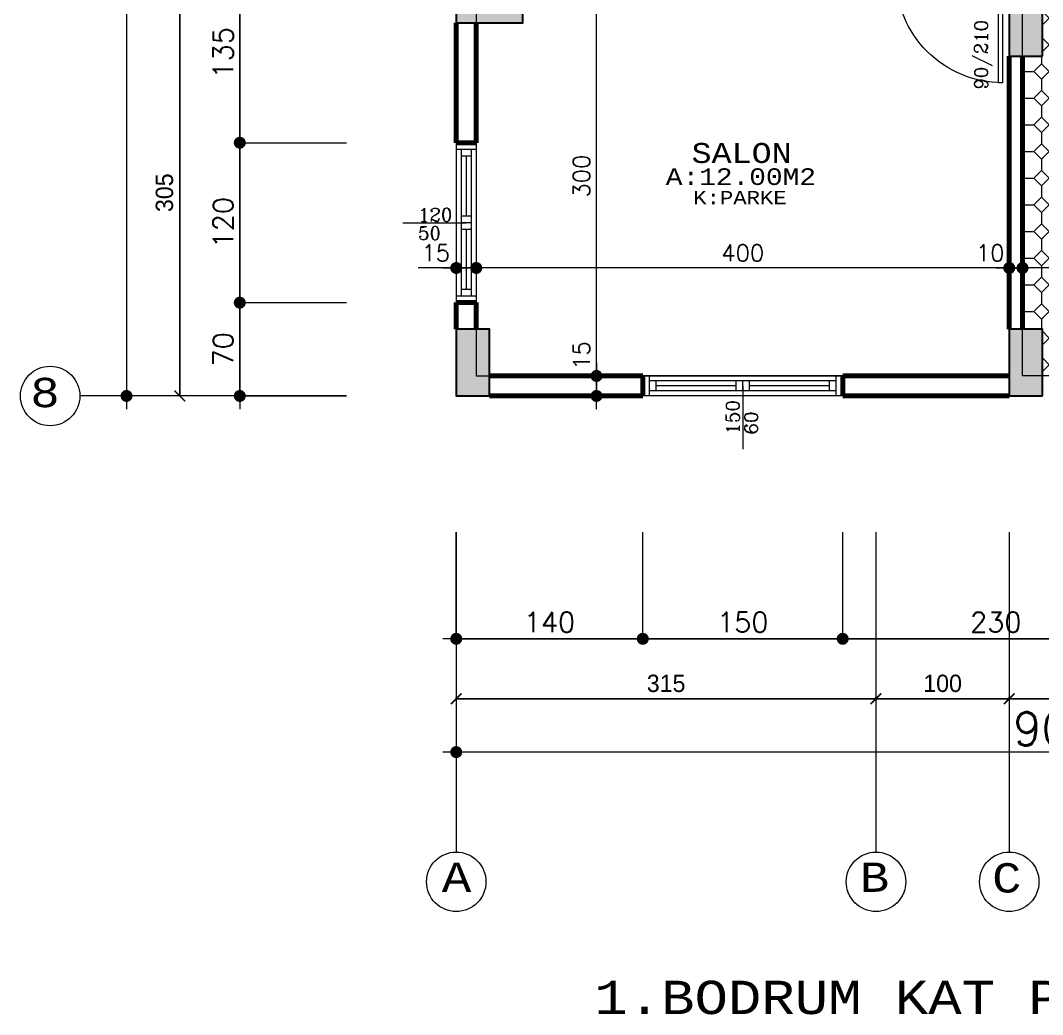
# Model space of a CAD drawing. Header units: millimetres. Extents: x 35860 to 71103, y -11298 to -8385.
# Drawn here: x 42839 to 43606, y -11088 to -10342 of the extents above; entities that cross this region are included whole.
import ezdxf
from ezdxf.enums import TextEntityAlignment as Align

# ---------------------------------------------------------------- set-up
doc = ezdxf.new("R2010")
doc.units = ezdxf.units.MM
doc.header["$MEASUREMENT"] = 0
doc.layers.get('0').update_dxf_attribs({"lineweight": 15})
doc.layers.get('Defpoints').update_dxf_attribs({"lineweight": 20})
for name, color, linetype, lineweight in [('02', 2, 'Continuous', 20), ('03_Yazı', 1, 'Continuous', 30), ('07', 3, 'Continuous', 70), ('Aks&Tefriş', 5, 'Continuous', 20), ('Kolon', 6, 'Continuous', 30), ('Ölçü', 140, 'Continuous', 20)]:
    doc.layers.add(name, color=color, linetype=linetype, lineweight=lineweight)
doc.layers.add('Lay_X', color=45, linetype='Continuous', lineweight=13, plot=False)
doc.styles.add('0', font='txt.shx')
doc.styles.add('C', font='')
doc.styles.add('ROMANC', font='romanc', dxfattribs={"height": 0.11})
doc.styles.get('C').set_extended_font_data('Courier New Tur')
doc.dimstyles.new('2', dxfattribs={"dimtxt": 12.5, "dimasz": 1, "dimexe": 0, "dimexo": 0, "dimgap": 5, "dimtad": 1, "dimdec": 0, "dimlfac": -1, "dimzin": 12, "dimdsep": 46, "dimtxsty": '0', "dimblk": 'DOT', "dimcen": 2.5, "dimse1": 1, "dimse2": 1, "dimclrd": 256, "dimclrt": 1, "dimadec": 0, "dimazin": 0, "dimtfac": 1, "dimtdec": 0, "dimtmove": 0, "dimatfit": 0, "dimldrblk": 'DOT', "dimfxl": 1, "dimtolj": 1, "dimtzin": 0, "dimlwd": -1, "dimarcsym": 0})
doc.dimstyles.new('5', dxfattribs={"dimtxt": 25, "dimasz": 1, "dimexe": 0, "dimexo": 0, "dimgap": 5, "dimtad": 1, "dimdec": 0, "dimlfac": -1, "dimzin": 12, "dimdsep": 46, "dimtxsty": '0', "dimblk": 'DOT', "dimcen": 2.5, "dimse1": 1, "dimse2": 1, "dimclrd": 256, "dimclrt": 1, "dimadec": 8, "dimazin": 0, "dimtfac": 1, "dimtdec": 0, "dimtmove": 0, "dimatfit": 0, "dimldrblk": 'DOT', "dimfxl": 1, "dimtolj": 1, "dimtzin": 0, "dimlwd": -1, "dimarcsym": 0})
doc.dimstyles.new('_VI80I', dxfattribs={"dimtxt": 15, "dimasz": 1, "dimexe": 0, "dimexo": 100, "dimgap": 5, "dimtad": 1, "dimdec": 0, "dimlfac": -1, "dimzin": 12, "dimdsep": 46, "dimtxsty": '0', "dimblk1": 'DOT80_2', "dimblk2": 'DOT80_1', "dimsah": 1, "dimcen": 2.5, "dimse1": 1, "dimse2": 1, "dimclrd": 256, "dimclrt": 1, "dimadec": 8, "dimazin": 0, "dimtfac": 1, "dimtdec": 0, "dimtmove": 0, "dimatfit": 0, "dimldrblk": 'DOT', "dimfxl": 1, "dimtolj": 1, "dimtzin": 0, "dimlwd": -1, "dimarcsym": 0})
doc.dimstyles.new('STANDART', dxfattribs={"dimtxt": 13, "dimasz": 8, "dimexe": 1.25, "dimexo": 0.625, "dimgap": 5, "dimtad": 1, "dimdec": 0, "dimrnd": 5, "dimzin": 1, "dimdsep": 46, "dimtxsty": 'Standard', "dimblk1": 'ARCHTICK', "dimblk2": 'ARCHTICK', "dimsah": 1, "dimcen": 2.5, "dimclrd": 256, "dimclre": 256, "dimclrt": 1, "dimadec": 0, "dimazin": 0, "dimtfac": 1, "dimtdec": 0, "dimtofl": 0, "dimtmove": 1, "dimatfit": 0, "dimldrblk": 'ARCHTICK', "dimfxl": 1, "dimtolj": 1, "dimtzin": 0, "dimarcsym": 0})

# ---------------------------------------------------------------- blocks, each defined once
blk = doc.blocks.new('DOT')
at = {"color": 0}
blk.add_line((-10, 0), (10, 0), dxfattribs=at)
at = {"color": 0, "const_width": 4.5}
blk.add_lwpolyline([(-2.25, 0, 1), (2.25, 0, 1)], format="xyb", close=True, dxfattribs=at)
blk = doc.blocks.new('*D704')
at = {"layer": 'Aks&Tefriş', "transparency": 16777216}
blk.add_line((44064.76, -10890.64), (43166.76, -10890.64), dxfattribs=at)
at = {"layer": 'Defpoints', "color": 0, "transparency": 16777216}
for p in [(43165.76, -10890.64), (43165.76, -10890.64), (44065.76, -10890.64)]:
    blk.add_point(p, dxfattribs=at)
at = {"layer": 'Aks&Tefriş', "transparency": 16777216, "rotation": 180}
blk.add_blockref('DOT', (43165.76, -10890.64), dxfattribs=at)
at = {"layer": 'Aks&Tefriş', "transparency": 16777216}
blk.add_blockref('DOT', (44065.76, -10890.64), dxfattribs=at)
at = {"layer": 'Aks&Tefriş', "color": 1, "transparency": 16777216, "insert": (43615.76, -10873.14), "char_height": 25, "attachment_point": 5, "style": '0'}
blk.add_mtext('\\A1;900', dxfattribs=at)
blk = doc.blocks.new('_ARCHTICK')
at = {"color": 0, "linetype": 'ByBlock', "const_width": 0.15}
blk.add_lwpolyline([(-0.5, -0.5), (0.5, 0.5)], dxfattribs=at)
blk = doc.blocks.new('*D707')
at = {"layer": 'Aks&Tefriş', "lineweight": -2, "transparency": 16777216}
for p, q in [((43580.76, -10850.01), (43580.76, -10849.39)), ((43800.76, -10850.64), (43580.76, -10850.64))]:
    blk.add_line(p, q, dxfattribs=at)
at = {"layer": 'Defpoints', "color": 0, "transparency": 16777216}
for p in [(43580.76, -10850.64), (43580.76, -10850.64), (43800.76, -10850.64)]:
    blk.add_point(p, dxfattribs=at)
at = {"layer": 'Aks&Tefriş', "lineweight": -2, "transparency": 16777216, "xscale": 8, "yscale": 8, "zscale": 8, "rotation": 180}
blk.add_blockref('_ARCHTICK', (43580.76, -10850.64), dxfattribs=at)
at = {"layer": 'Aks&Tefriş', "lineweight": -2, "transparency": 16777216, "xscale": 8, "yscale": 8, "zscale": 8}
blk.add_blockref('_ARCHTICK', (43800.76, -10850.64), dxfattribs=at)
at = {"layer": 'Aks&Tefriş', "color": 1, "transparency": 16777216, "insert": (43690.76, -10839.14), "char_height": 13, "attachment_point": 5}
blk.add_mtext('\\A1;220', dxfattribs=at)
blk = doc.blocks.new('*D708')
at = {"layer": 'Aks&Tefriş', "lineweight": -2, "transparency": 16777216}
for p, q in [((43480.76, -10850.01), (43480.76, -10849.39)), ((43580.76, -10850.64), (43480.76, -10850.64))]:
    blk.add_line(p, q, dxfattribs=at)
at = {"layer": 'Defpoints', "color": 0, "transparency": 16777216}
for p in [(43480.76, -10850.64), (43480.76, -10850.64), (43580.76, -10850.64)]:
    blk.add_point(p, dxfattribs=at)
at = {"layer": 'Aks&Tefriş', "lineweight": -2, "transparency": 16777216, "xscale": 8, "yscale": 8, "zscale": 8, "rotation": 180}
blk.add_blockref('_ARCHTICK', (43480.76, -10850.64), dxfattribs=at)
at = {"layer": 'Aks&Tefriş', "lineweight": -2, "transparency": 16777216, "xscale": 8, "yscale": 8, "zscale": 8}
blk.add_blockref('_ARCHTICK', (43580.76, -10850.64), dxfattribs=at)
at = {"layer": 'Aks&Tefriş', "color": 1, "transparency": 16777216, "insert": (43530.76, -10839.14), "char_height": 13, "attachment_point": 5}
blk.add_mtext('\\A1;100', dxfattribs=at)
blk = doc.blocks.new('*D709')
at = {"layer": 'Aks&Tefriş', "lineweight": -2, "transparency": 16777216}
for p, q in [((43165.76, -10850.01), (43165.76, -10849.39)), ((43480.76, -10850.64), (43165.76, -10850.64))]:
    blk.add_line(p, q, dxfattribs=at)
at = {"layer": 'Defpoints', "color": 0, "transparency": 16777216}
for p in [(43165.76, -10850.64), (43165.76, -10850.64), (43480.76, -10850.64)]:
    blk.add_point(p, dxfattribs=at)
at = {"layer": 'Aks&Tefriş', "lineweight": -2, "transparency": 16777216, "xscale": 8, "yscale": 8, "zscale": 8, "rotation": 180}
blk.add_blockref('_ARCHTICK', (43165.76, -10850.64), dxfattribs=at)
at = {"layer": 'Aks&Tefriş', "lineweight": -2, "transparency": 16777216, "xscale": 8, "yscale": 8, "zscale": 8}
blk.add_blockref('_ARCHTICK', (43480.76, -10850.64), dxfattribs=at)
at = {"layer": 'Aks&Tefriş', "color": 1, "transparency": 16777216, "insert": (43323.26, -10839.14), "char_height": 13, "attachment_point": 5}
blk.add_mtext('\\A1;315', dxfattribs=at)
blk = doc.blocks.new('*D716')
at = {"layer": 'Aks&Tefriş', "transparency": 16777216}
blk.add_line((42918.32, -9334.42), (42918.32, -10622.42), dxfattribs=at)
at = {"layer": 'Defpoints', "color": 0, "transparency": 16777216}
for p in [(42918.32, -9333.42), (42918.32, -10623.42), (42918.32, -10623.42)]:
    blk.add_point(p, dxfattribs=at)
at = {"layer": 'Aks&Tefriş', "transparency": 16777216}
for p, rotation in [((42918.32, -9333.42), 90), ((42918.32, -10623.42), 270)]:
    blk.add_blockref('DOT', p, dxfattribs=dict(at, rotation=rotation))
at = {"layer": 'Aks&Tefriş', "color": 1, "transparency": 16777216, "insert": (42900.82, -9978.42), "char_height": 25, "attachment_point": 5, "rotation": 90, "style": '0'}
blk.add_mtext('\\A1;1290', dxfattribs=at)
blk = doc.blocks.new('*D717')
at = {"layer": 'Aks&Tefriş', "lineweight": -2, "transparency": 16777216}
for p, q in [((42957.69, -10318.42), (42957.07, -10318.42)), ((42958.32, -10623.42), (42958.32, -10318.42))]:
    blk.add_line(p, q, dxfattribs=at)
at = {"layer": 'Defpoints', "color": 0, "transparency": 16777216}
for p in [(42958.32, -10318.42), (42958.32, -10318.42), (42958.32, -10623.42)]:
    blk.add_point(p, dxfattribs=at)
at = {"layer": 'Aks&Tefriş', "lineweight": -2, "transparency": 16777216, "xscale": 8, "yscale": 8, "zscale": 8}
for p, rotation in [((42958.32, -10318.42), 90), ((42958.32, -10623.42), 270)]:
    blk.add_blockref('_ARCHTICK', p, dxfattribs=dict(at, rotation=rotation))
at = {"layer": 'Aks&Tefriş', "color": 1, "transparency": 16777216, "insert": (42946.82, -10470.92), "char_height": 13, "attachment_point": 5, "rotation": 90}
blk.add_mtext('\\A1;305', dxfattribs=at)
blk = doc.blocks.new('*D730')
at = {"layer": 'Defpoints', "color": 0, "transparency": 16777216}
for p in [(43580.76, -10527.4), (43580.76, -10623.42), (43590.76, -10623.42)]:
    blk.add_point(p, dxfattribs=at)
at = {"layer": 'Ölçü', "transparency": 16777216}
for p, q in [((43579.76, -10527.4), (43554.17, -10527.4)), ((43590.76, -10527.4), (43580.76, -10527.4)), ((43591.76, -10527.4), (43592.76, -10527.4))]:
    blk.add_line(p, q, dxfattribs=at)
blk.add_blockref('DOT', (43580.76, -10527.4), dxfattribs=at)
at = {"layer": 'Ölçü', "transparency": 16777216, "rotation": 180}
blk.add_blockref('DOT', (43590.76, -10527.4), dxfattribs=at)
at = {"layer": 'Ölçü', "color": 1, "transparency": 16777216, "insert": (43566.46, -10516.15), "char_height": 12.5, "attachment_point": 5, "style": '0'}
blk.add_mtext('\\A1;10', dxfattribs=at)
blk = doc.blocks.new('*D731')
at = {"layer": 'Defpoints', "color": 0, "transparency": 16777216}
for p in [(43180.76, -10527.4), (43180.76, -10623.42), (43580.76, -10623.42)]:
    blk.add_point(p, dxfattribs=at)
at = {"layer": 'Ölçü', "transparency": 16777216}
blk.add_line((43579.76, -10527.4), (43181.76, -10527.4), dxfattribs=at)
at = {"layer": 'Ölçü', "transparency": 16777216, "rotation": 180}
blk.add_blockref('DOT', (43180.76, -10527.4), dxfattribs=at)
at = {"layer": 'Ölçü', "transparency": 16777216}
blk.add_blockref('DOT', (43580.76, -10527.4), dxfattribs=at)
at = {"layer": 'Ölçü', "color": 1, "transparency": 16777216, "insert": (43380.76, -10516.15), "char_height": 12.5, "attachment_point": 5, "style": '0'}
blk.add_mtext('\\A1;400', dxfattribs=at)
blk = doc.blocks.new('*D732')
at = {"layer": 'Defpoints', "color": 0, "transparency": 16777216}
for p in [(43165.76, -10527.4), (43165.76, -10623.42), (43180.76, -10623.42)]:
    blk.add_point(p, dxfattribs=at)
at = {"layer": 'Ölçü', "transparency": 16777216}
for p, q in [((43164.76, -10527.4), (43137.09, -10527.4)), ((43180.76, -10527.4), (43165.76, -10527.4)), ((43181.76, -10527.4), (43182.76, -10527.4))]:
    blk.add_line(p, q, dxfattribs=at)
blk.add_blockref('DOT', (43165.76, -10527.4), dxfattribs=at)
at = {"layer": 'Ölçü', "transparency": 16777216, "rotation": 180}
blk.add_blockref('DOT', (43180.76, -10527.4), dxfattribs=at)
at = {"layer": 'Ölçü', "color": 1, "transparency": 16777216, "insert": (43150.42, -10516.15), "char_height": 12.5, "attachment_point": 5, "style": '0'}
blk.add_mtext('\\A1;15', dxfattribs=at)
blk = doc.blocks.new('*D748')
at = {"layer": 'Defpoints', "color": 0, "transparency": 16777216}
for p in [(43271.03, -10608.42), (43305.76, -10608.42), (43305.76, -10623.42)]:
    blk.add_point(p, dxfattribs=at)
at = {"layer": 'Ölçü', "transparency": 16777216}
for p, q in [((43271.03, -10607.42), (43271.03, -10579.76)), ((43271.03, -10623.42), (43271.03, -10608.42)), ((43271.03, -10624.42), (43271.03, -10625.42))]:
    blk.add_line(p, q, dxfattribs=at)
for p, rotation in [((43271.03, -10608.42), 270), ((43271.03, -10623.42), 90)]:
    blk.add_blockref('DOT', p, dxfattribs=dict(at, rotation=rotation))
at = {"layer": 'Ölçü', "color": 1, "transparency": 16777216, "insert": (43259.78, -10593.09), "char_height": 12.5, "attachment_point": 5, "rotation": 90, "style": '0'}
blk.add_mtext('\\A1;15', dxfattribs=at)
blk = doc.blocks.new('*D749')
at = {"layer": 'Defpoints', "color": 0, "transparency": 16777216}
for p in [(43209.33, -10308.42), (43271.03, -10308.42), (43305.76, -10608.42)]:
    blk.add_point(p, dxfattribs=at)
at = {"layer": 'Ölçü', "transparency": 16777216}
blk.add_line((43271.03, -10607.42), (43271.03, -10309.42), dxfattribs=at)
for p, rotation in [((43271.03, -10308.42), 90), ((43271.03, -10608.42), 270)]:
    blk.add_blockref('DOT', p, dxfattribs=dict(at, rotation=rotation))
at = {"layer": 'Ölçü', "color": 1, "transparency": 16777216, "insert": (43259.78, -10458.42), "char_height": 12.5, "attachment_point": 5, "rotation": 90, "style": '0'}
blk.add_mtext('\\A1;300', dxfattribs=at)
blk = doc.blocks.new('*D763')
at = {"layer": 'Defpoints', "color": 0, "transparency": 16777216}
for p in [(43590.76, -10527.4), (43590.76, -10573.42), (43790.76, -10573.42)]:
    blk.add_point(p, dxfattribs=at)
at = {"layer": 'Ölçü', "transparency": 16777216}
blk.add_line((43789.76, -10527.4), (43591.76, -10527.4), dxfattribs=at)
at = {"layer": 'Ölçü', "transparency": 16777216, "rotation": 180}
blk.add_blockref('DOT', (43590.76, -10527.4), dxfattribs=at)
at = {"layer": 'Ölçü', "transparency": 16777216}
blk.add_blockref('DOT', (43790.76, -10527.4), dxfattribs=at)
at = {"layer": 'Ölçü', "color": 1, "transparency": 16777216, "insert": (43690.76, -10516.15), "char_height": 12.5, "attachment_point": 5, "style": '0'}
blk.add_mtext('\\A1;200', dxfattribs=at)
blk = doc.blocks.new('DOT80_2')
at = {"color": 0}
blk.add_line((0, 0), (0, -80), dxfattribs=at)
blk.add_blockref('DOT', (0, 0))
blk = doc.blocks.new('DOT80_1')
at = {"color": 0}
blk.add_line((0, 0), (0, 80), dxfattribs=at)
blk.add_blockref('DOT', (0, 0))
blk = doc.blocks.new('*D796')
at = {"layer": 'Aks&Tefriş', "transparency": 16777216}
blk.add_line((43003.32, -10299.42), (43003.32, -10432.42), dxfattribs=at)
at = {"layer": 'Defpoints', "color": 0, "transparency": 16777216}
for p in [(43165.76, -10298.42), (43003.32, -10433.42), (43165.76, -10433.42)]:
    blk.add_point(p, dxfattribs=at)
at = {"layer": 'Aks&Tefriş', "transparency": 16777216}
for name, p, rotation in [('DOT80_2', (43003.32, -10298.42), 90), ('DOT80_1', (43003.32, -10433.42), 270)]:
    blk.add_blockref(name, p, dxfattribs=dict(at, rotation=rotation))
at = {"layer": 'Aks&Tefriş', "color": 1, "transparency": 16777216, "insert": (42990.82, -10365.92), "char_height": 15, "attachment_point": 5, "rotation": 90, "style": '0'}
blk.add_mtext('\\A1;135', dxfattribs=at)
blk = doc.blocks.new('*D797')
at = {"layer": 'Aks&Tefriş', "transparency": 16777216}
blk.add_line((43003.32, -10434.42), (43003.32, -10552.42), dxfattribs=at)
at = {"layer": 'Defpoints', "color": 0, "transparency": 16777216}
for p in [(43165.76, -10433.42), (43003.32, -10553.42), (43165.76, -10553.42)]:
    blk.add_point(p, dxfattribs=at)
at = {"layer": 'Aks&Tefriş', "transparency": 16777216}
for name, p, rotation in [('DOT80_2', (43003.32, -10433.42), 90), ('DOT80_1', (43003.32, -10553.42), 270)]:
    blk.add_blockref(name, p, dxfattribs=dict(at, rotation=rotation))
at = {"layer": 'Aks&Tefriş', "color": 1, "transparency": 16777216, "insert": (42990.82, -10493.42), "char_height": 15, "attachment_point": 5, "rotation": 90, "style": '0'}
blk.add_mtext('\\A1;120', dxfattribs=at)
blk = doc.blocks.new('*D798')
at = {"layer": 'Aks&Tefriş', "transparency": 16777216}
blk.add_line((43003.32, -10554.42), (43003.32, -10622.42), dxfattribs=at)
at = {"layer": 'Defpoints', "color": 0, "transparency": 16777216}
for p in [(43165.76, -10553.42), (43003.32, -10623.42), (43165.76, -10623.42)]:
    blk.add_point(p, dxfattribs=at)
at = {"layer": 'Aks&Tefriş', "transparency": 16777216}
for name, p, rotation in [('DOT80_2', (43003.32, -10553.42), 90), ('DOT80_1', (43003.32, -10623.42), 270)]:
    blk.add_blockref(name, p, dxfattribs=dict(at, rotation=rotation))
at = {"layer": 'Aks&Tefriş', "color": 1, "transparency": 16777216, "insert": (42990.82, -10588.42), "char_height": 15, "attachment_point": 5, "rotation": 90, "style": '0'}
blk.add_mtext('\\A1;70', dxfattribs=at)
blk = doc.blocks.new('*D799')
at = {"layer": 'Aks&Tefriş', "transparency": 16777216}
blk.add_line((43166.76, -10805.64), (43304.76, -10805.64), dxfattribs=at)
at = {"layer": 'Defpoints', "color": 0, "transparency": 16777216}
for p in [(43165.76, -10623.42), (43305.76, -10623.42), (43305.76, -10805.64)]:
    blk.add_point(p, dxfattribs=at)
at = {"layer": 'Aks&Tefriş', "transparency": 16777216, "rotation": 180}
blk.add_blockref('DOT80_2', (43165.76, -10805.64), dxfattribs=at)
at = {"layer": 'Aks&Tefriş', "transparency": 16777216}
blk.add_blockref('DOT80_1', (43305.76, -10805.64), dxfattribs=at)
at = {"layer": 'Aks&Tefriş', "color": 1, "transparency": 16777216, "insert": (43235.76, -10793.14), "char_height": 15, "attachment_point": 5, "style": '0'}
blk.add_mtext('\\A1;140', dxfattribs=at)
blk = doc.blocks.new('*D800')
at = {"layer": 'Aks&Tefriş', "transparency": 16777216}
blk.add_line((43306.76, -10805.64), (43454.76, -10805.64), dxfattribs=at)
at = {"layer": 'Defpoints', "color": 0, "transparency": 16777216}
for p in [(43305.76, -10623.42), (43455.76, -10623.42), (43455.76, -10805.64)]:
    blk.add_point(p, dxfattribs=at)
at = {"layer": 'Aks&Tefriş', "transparency": 16777216, "rotation": 180}
blk.add_blockref('DOT80_2', (43305.76, -10805.64), dxfattribs=at)
at = {"layer": 'Aks&Tefriş', "transparency": 16777216}
blk.add_blockref('DOT80_1', (43455.76, -10805.64), dxfattribs=at)
at = {"layer": 'Aks&Tefriş', "color": 1, "transparency": 16777216, "insert": (43380.76, -10793.14), "char_height": 15, "attachment_point": 5, "style": '0'}
blk.add_mtext('\\A1;150', dxfattribs=at)
blk = doc.blocks.new('*D801')
at = {"layer": 'Aks&Tefriş', "transparency": 16777216}
blk.add_line((43456.76, -10805.64), (43684.64, -10805.64), dxfattribs=at)
at = {"layer": 'Defpoints', "color": 0, "transparency": 16777216}
for p in [(43455.76, -10623.42), (43685.64, -10623.42), (43685.64, -10805.64)]:
    blk.add_point(p, dxfattribs=at)
at = {"layer": 'Aks&Tefriş', "transparency": 16777216, "rotation": 180}
blk.add_blockref('DOT80_2', (43455.76, -10805.64), dxfattribs=at)
at = {"layer": 'Aks&Tefriş', "transparency": 16777216}
blk.add_blockref('DOT80_1', (43685.64, -10805.64), dxfattribs=at)
at = {"layer": 'Aks&Tefriş', "color": 1, "transparency": 16777216, "insert": (43570.7, -10793.14), "char_height": 15, "attachment_point": 5, "style": '0'}
blk.add_mtext('\\A1;230', dxfattribs=at)

msp = doc.modelspace()

# ---------------------------------------------------------------- hatches: boundary and pattern name
h = msp.add_hatch()
h.set_pattern_fill('ANSI33', color=256, scale=30, style=0)
h.set_pattern_definition([(45, (-175, 0), (-5.3033009, 5.3033009), []), (45, (-169.697, 0), (-5.3033009, 5.3033009), [3.75, -1.875])])
h.paths.add_polyline_path([(43165.76, -9384.52), (43165.76, -9333.42), (43190.76, -9334.52), (43190.76, -9384.52)])
h.paths.add_polyline_path([(43580.76, -9402.81), (43580.76, -9351.71), (43605.76, -9352.81), (43605.76, -9402.81)])
h.paths.add_polyline_path([(44040.76, -9423.08), (44040.76, -9371.98), (44065.76, -9373.08), (44065.76, -9423.08)])
h.paths.add_polyline_path([(44065.76, -9983.42), (44005.76, -9983.42), (44005.76, -10013.42), (44065.76, -10013.42)])
h.paths.add_polyline_path([(44040.76, -9628.42), (44065.76, -9628.42), (44065.76, -9678.42), (44040.76, -9678.42)])
h.paths.add_polyline_path([(43605.76, -9638.42), (43605.76, -9678.42), (43580.76, -9678.42), (43580.76, -9638.42)])
h.paths.add_polyline_path([(43215.76, -9678.42), (43165.76, -9678.42), (43165.76, -9653.42), (43215.76, -9653.42)])
h.paths.add_polyline_path([(43205.76, -9893.42), (43165.76, -9893.42), (43165.76, -9923.42), (43205.76, -9923.42)])
h.paths.add_polyline_path([(43190.76, -10623.42), (43190.76, -10573.42), (43165.76, -10573.42), (43165.76, -10623.42)])
h.paths.add_polyline_path([(44040.76, -10368.42), (44065.76, -10368.42), (44065.76, -10318.42), (44040.76, -10318.42)])
h.paths.add_polyline_path([(43605.76, -10368.42), (43605.76, -10318.42), (43580.76, -10318.42), (43580.76, -10368.42)])
h.paths.add_polyline_path([(43505.76, -10138.42), (43480.76, -10138.42), (43480.76, -10073.42), (43505.76, -10073.42)])
h.paths.add_polyline_path([(43505.76, -9923.42), (43505.76, -9858.42), (43480.76, -9858.42), (43480.76, -9923.42)])
h.paths.add_polyline_path([(43775.76, -9873.42), (43775.76, -9878.42), (43780.76, -9878.42), (43870.76, -9878.42), (43870.76, -9858.42), (43775.76, -9858.42)])
h.paths.add_polyline_path([(43775.76, -10133.42), (43775.76, -10118.42), (43870.76, -10118.42), (43870.76, -10138.42), (43775.76, -10138.42)])
h.paths.add_polyline_path([(43215.76, -10318.42), (43165.76, -10318.42), (43165.76, -10343.42), (43215.76, -10343.42)])
h.paths.add_polyline_path([(43775.76, -10623.42), (43800.76, -10623.42), (43800.76, -10573.42), (43775.76, -10573.42)])
h.paths.add_polyline_path([(43605.76, -10623.42), (43605.76, -10573.42), (43580.76, -10573.42), (43580.76, -10623.42)])
h.paths.add_polyline_path([(44040.76, -10623.42), (44040.76, -10573.42), (44065.76, -10573.42), (44065.76, -10623.42)])
h = msp.add_hatch()
h.set_pattern_fill('SERAMIK1', color=256, scale=20, style=0, pattern_type=2)
h.set_pattern_definition([(315, (-175, 5.8), (20.000006, -4e-15), [8.20244, -20.08184]), (0, (-169.2, 0), (20, 20), [8.4, -11.6]), (45, (-160.8, 0), (0, 20.000006), [8.20244, -20.08184]), (135, (-155, 14.2), (-20.000006, 0), [8.20244, -20.08184]), (225, (-169.2, 20), (-2e-15, -20.000006), [8.20244, -20.08184]), (270, (-175, 14.2), (20, -20), [8.4, -11.6])])
h.paths.add_polyline_path([(43742.48, -10453.67), (43742.48, -10448.75), (43722.04, -10448.75), (43722.04, -10388.75), (43782.04, -10388.75), (43790.76, -10388.75), (43790.76, -10328.42), (43695.76, -10328.42, -0.40327), (43618.76, -10408.37), (43618.76, -10408.42), (43615.76, -10408.42), (43615.76, -10328.42), (43605.76, -10328.42), (43605.76, -10368.42), (43590.76, -10368.42), (43590.76, -10573.42), (43605.76, -10573.42), (43605.76, -10608.42), (43685.64, -10608.42), (43712.25, -10608.42), (43712.25, -10605.6), (43712.25, -10540.6), (43713.75, -10540.6), (43742.48, -10540.6), (43742.48, -10538.67)])
h.paths.add_polyline_path([(43673.05, -10506.77), (43708.46, -10506.77), (43708.46, -10525.52), (43673.05, -10525.52)], flags=24)
h.paths.add_polyline_path([(43642.84, -10604.55), (43642.84, -10581.63), (43661.59, -10581.63), (43661.59, -10604.55)], flags=24)
h.paths.add_polyline_path([(43642.84, -10487.17), (43642.84, -10449.67), (43661.59, -10449.67), (43661.59, -10487.17)], flags=24)
h.paths.add_polyline_path([(43607.42, -10455.2), (43708.57, -10455.2), (43708.57, -10435.37), (43607.42, -10435.37)], flags=24)
h.paths.add_polyline_path([(43603.56, -10440.95), (43715.63, -10440.95), (43715.63, -10419.88), (43603.56, -10419.88)], flags=24)

# ---------------------------------------------------------------- linework, layer by layer
at = {"layer": '02'}
for p, q in [((43165.76, -10433.42), (43165.76, -10553.42)), ((43180.76, -10438.42), (43165.76, -10438.42)), ((43169.51, -10438.42), (43169.51, -10548.42)), ((43177.01, -10438.42), (43177.01, -10548.42)), ((43180.76, -10433.42), (43180.76, -10553.42)), ((43177.01, -10443.42), (43169.51, -10443.42)), ((43173.26, -10443.42), (43173.26, -10488.42)), ((43177.01, -10488.42), (43169.51, -10488.42)), ((43125.76, -10493.42), (43173.26, -10493.42)), ((43177.01, -10493.42), (43169.51, -10493.42)), ((43177.01, -10498.42), (43169.51, -10498.42)), ((43173.26, -10498.42), (43173.26, -10543.42)), ((43177.01, -10543.42), (43169.51, -10543.42)), ((43180.76, -10548.42), (43165.76, -10548.42)), ((43455.76, -10608.42), (43305.76, -10608.42)), ((43310.76, -10623.42), (43310.76, -10608.42)), ((43450.76, -10612.17), (43310.76, -10612.17)), ((43315.76, -10619.67), (43315.76, -10612.17)), ((43375.76, -10619.67), (43375.76, -10612.17)), ((43380.76, -10619.67), (43380.76, -10612.17)), ((43385.76, -10619.67), (43385.76, -10612.17)), ((43445.76, -10619.67), (43445.76, -10612.17)), ((43450.76, -10623.42), (43450.76, -10608.42)), ((43455.76, -10623.42), (43305.76, -10623.42)), ((43450.76, -10619.67), (43310.76, -10619.67)), ((43375.76, -10615.92), (43315.76, -10615.92)), ((43380.76, -10615.92), (43380.76, -10663.42)), ((43445.76, -10615.92), (43385.76, -10615.92))]:
    msp.add_line(p, q, dxfattribs=at)
msp.add_lwpolyline([(43575.76, -10388.42, -0.414214), (43495.76, -10308.42), (43575.76, -10308.42), (43575.76, -10388.42), (43572.76, -10388.42), (43572.76, -10308.42)], format="xyb", dxfattribs=at)
at = {"layer": '07'}
for p, q in [((43165.76, -10433.42), (43165.76, -10343.42)), ((43180.76, -10433.42), (43180.76, -10343.42)), ((43580.76, -10368.42), (43580.76, -10573.42)), ((43590.76, -10368.42), (43590.76, -10573.42)), ((43180.76, -10433.42), (43165.76, -10433.42)), ((43165.76, -10573.42), (43165.76, -10553.42)), ((43165.76, -10573.42), (43165.76, -10553.42)), ((43180.76, -10553.42), (43165.76, -10553.42)), ((43180.76, -10573.42), (43180.76, -10553.42)), ((43190.76, -10608.42), (43305.76, -10608.42)), ((43305.76, -10623.42), (43305.76, -10608.42)), ((43455.76, -10608.42), (43580.76, -10608.42)), ((43455.76, -10623.42), (43455.76, -10608.42)), ((43190.76, -10623.42), (43305.76, -10623.42)), ((43455.76, -10623.42), (43580.76, -10623.42))]:
    msp.add_line(p, q, dxfattribs=at)
at = {"layer": 'Aks&Tefriş'}
for p, q in [((43003.32, -10623.42), (43003.32, -9333.42)), ((43083.32, -10623.42), (42883.32, -10623.42)), ((43165.76, -10725.64), (43165.76, -10965.64)), ((43480.76, -10725.64), (43480.76, -10965.64)), ((43580.76, -10725.64), (43580.76, -10965.64)), ((44065.76, -10805.64), (43165.76, -10805.64))]:
    msp.add_line(p, q, dxfattribs=at)
for centre in [(42861.01, -10623.42), (43165.76, -10987.94), (43480.76, -10987.94), (43580.76, -10987.94)]:
    msp.add_circle(centre, 22.3, dxfattribs=at)
at = {"layer": 'Kolon'}
for points in [[(43215.76, -10318.42), (43165.76, -10318.42), (43165.76, -10343.42), (43215.76, -10343.42), (43215.76, -10343.42)], [(43605.76, -10368.42), (43605.76, -10318.42), (43580.76, -10318.42), (43580.76, -10318.42), (43580.76, -10368.42), (43580.76, -10368.42)], [(43190.76, -10623.42), (43190.76, -10573.42), (43165.76, -10573.42), (43165.76, -10623.42), (43165.76, -10623.42)], [(43605.76, -10623.42), (43605.76, -10573.42), (43580.76, -10573.42), (43580.76, -10573.42), (43580.76, -10623.42), (43580.76, -10623.42)]]:
    msp.add_lwpolyline(points, close=True, dxfattribs=at)
at = {"layer": 'Lay_X'}
for points in [[(43580.76, -10608.42), (43580.76, -10308.42), (43180.76, -10308.42), (43180.76, -10608.42)], [(43790.76, -10328.42), (43790.76, -10608.42), (43590.76, -10608.42), (43590.76, -10328.42)]]:
    msp.add_lwpolyline(points, close=True, dxfattribs=at)

# ---------------------------------------------------------------- texts
at = {"layer": '03_Yazı', "style": 'ROMANC'}
for s, p in [('90/210', (43564.68, -10393.59)), ('90/210', (43564.68, -10393.59)), ('90/210', (43564.68, -10393.59)), ('150', (43378.21, -10652.25)), ('60', (43391.98, -10652.25))]:
    msp.add_text(s, height=10, rotation=90, dxfattribs=at).set_placement(p)
at = {"layer": '03_Yazı'}
for s, height, style, p in [('120', 10, 'ROMANC', (43137.1, -10492.48)), ('50', 10, 'ROMANC', (43137.1, -10506.25)), ('8', 22, 'C', (42846.13, -10631.84)), ('A', 22, 'C', (43154.94, -10995.51)), ('B', 22, 'C', (43468.62, -10995.51)), ('C', 22, 'C', (43567.87, -10996.02)), ('1.BODRUM KAT PLANI Ö:1/50', 25, 'C', (43269.44, -11087.2))]:
    msp.add_text(s, height=height, dxfattribs=dict(at, style=style)).set_placement(p)
at = {"layer": '03_Yazı', "style": 'C', "flags": 12}
for tag, text, height, p in [('SALON', 'SALON', 15, (43379.91, -10441.11)), ('K:PARKE', 'K:PARKE', 10, (43378.67, -10474.6))]:
    msp.add_attdef(tag, text=text, height=height, dxfattribs=at).set_placement(p, align=Align.MIDDLE_CENTER)
at = {"layer": '03_Yazı', "style": 'C'}
msp.add_attdef('A:12.00M2', text='A:10.00m2', height=12.5, dxfattribs=at).set_placement((43379.37, -10458.86), align=Align.MIDDLE_CENTER)

# ---------------------------------------------------------------- dimensions: what is measured, and where the dimension line sits
at = {"layer": 'Aks&Tefriş'}
for base, p1, p2, angle, picture, middle in [((42918.32, -10623.42), (42918.32, -9333.42), (42918.32, -10623.42), 90, '*D716', (42900.82, -9978.42)), ((43165.76, -10890.64), (44065.76, -10890.64), (43165.76, -10890.64), 180, '*D704', (43615.76, -10873.14))]:
    dim = msp.add_linear_dim(base=base, p1=p1, p2=p2, angle=angle, dimstyle='5', dxfattribs=at)
    dim.commit()
    dim.dimension.update_dxf_attribs({"geometry": picture, "text_midpoint": middle})
for base, p1, p2, angle, dimstyle, override, picture, middle in [((43003.32, -10433.42), (43165.76, -10298.42), (43165.76, -10433.42), 90, '_VI80I', {"dimtmove": 1}, '*D796', (42990.82, -10365.92)), ((42958.32, -10318.42), (42958.32, -10623.42), (42958.32, -10318.42), 90, 'STANDART', {"dimse1": 1}, '*D717', (42946.82, -10470.92)), ((43003.32, -10553.42), (43165.76, -10433.42), (43165.76, -10553.42), 90, '_VI80I', {"dimtmove": 1}, '*D797', (42990.82, -10493.42)), ((43003.32, -10623.42), (43165.76, -10553.42), (43165.76, -10623.42), 90, '_VI80I', {"dimtmove": 1}, '*D798', (42990.82, -10588.42)), ((43165.76, -10850.64), (43480.76, -10850.64), (43165.76, -10850.64), 180, 'STANDART', {"dimse1": 1}, '*D709', (43323.26, -10839.14)), ((43480.76, -10850.64), (43580.76, -10850.64), (43480.76, -10850.64), 180, 'STANDART', {"dimse1": 1}, '*D708', (43530.76, -10839.14)), ((43580.76, -10850.64), (43800.76, -10850.64), (43580.76, -10850.64), 180, 'STANDART', {"dimse1": 1}, '*D707', (43690.76, -10839.14))]:
    dim = msp.add_linear_dim(base=base, p1=p1, p2=p2, angle=angle, dimstyle=dimstyle, override=override, dxfattribs=at)
    dim.commit()
    dim.dimension.update_dxf_attribs({"geometry": picture, "text_midpoint": middle})
dim = msp.add_linear_dim(base=(43305.76, -10805.64), p1=(43165.76, -10623.42), p2=(43305.76, -10623.42), dimstyle='_VI80I', dxfattribs=at)
dim.commit()
dim.dimension.update_dxf_attribs({"geometry": '*D799', "text_midpoint": (43235.76, -10793.14)})
for base, p1, p2, picture, middle in [((43455.76, -10805.64), (43305.76, -10623.42), (43455.76, -10623.42), '*D800', (43380.76, -10793.14)), ((43685.64, -10805.64), (43455.76, -10623.42), (43685.64, -10623.42), '*D801', (43570.7, -10793.14))]:
    dim = msp.add_linear_dim(base=base, p1=p1, p2=p2, dimstyle='_VI80I', override={"dimtmove": 1}, dxfattribs=at)
    dim.commit()
    dim.dimension.update_dxf_attribs({"geometry": picture, "text_midpoint": middle})
at = {"layer": 'Ölçü'}
for base, p1, p2, angle, picture, middle in [((43271.03, -10308.42), (43305.76, -10608.42), (43209.33, -10308.42), 90, '*D749', (43259.78, -10458.42)), ((43165.76, -10527.4), (43180.76, -10623.42), (43165.76, -10623.42), 180, '*D732', (43150.42, -10516.15)), ((43180.76, -10527.4), (43580.76, -10623.42), (43180.76, -10623.42), 180, '*D731', (43380.76, -10516.15)), ((43580.76, -10527.4), (43590.76, -10623.42), (43580.76, -10623.42), 180, '*D730', (43566.46, -10516.15)), ((43590.76, -10527.4), (43790.76, -10573.42), (43590.76, -10573.42), 180, '*D763', (43690.76, -10516.15)), ((43271.03, -10608.42), (43305.76, -10623.42), (43305.76, -10608.42), 90, '*D748', (43259.78, -10593.09))]:
    dim = msp.add_linear_dim(base=base, p1=p1, p2=p2, angle=angle, dimstyle='2', dxfattribs=at)
    dim.commit()
    dim.dimension.update_dxf_attribs({"geometry": picture, "text_midpoint": middle})

doc.saveas('drawing.dxf')
